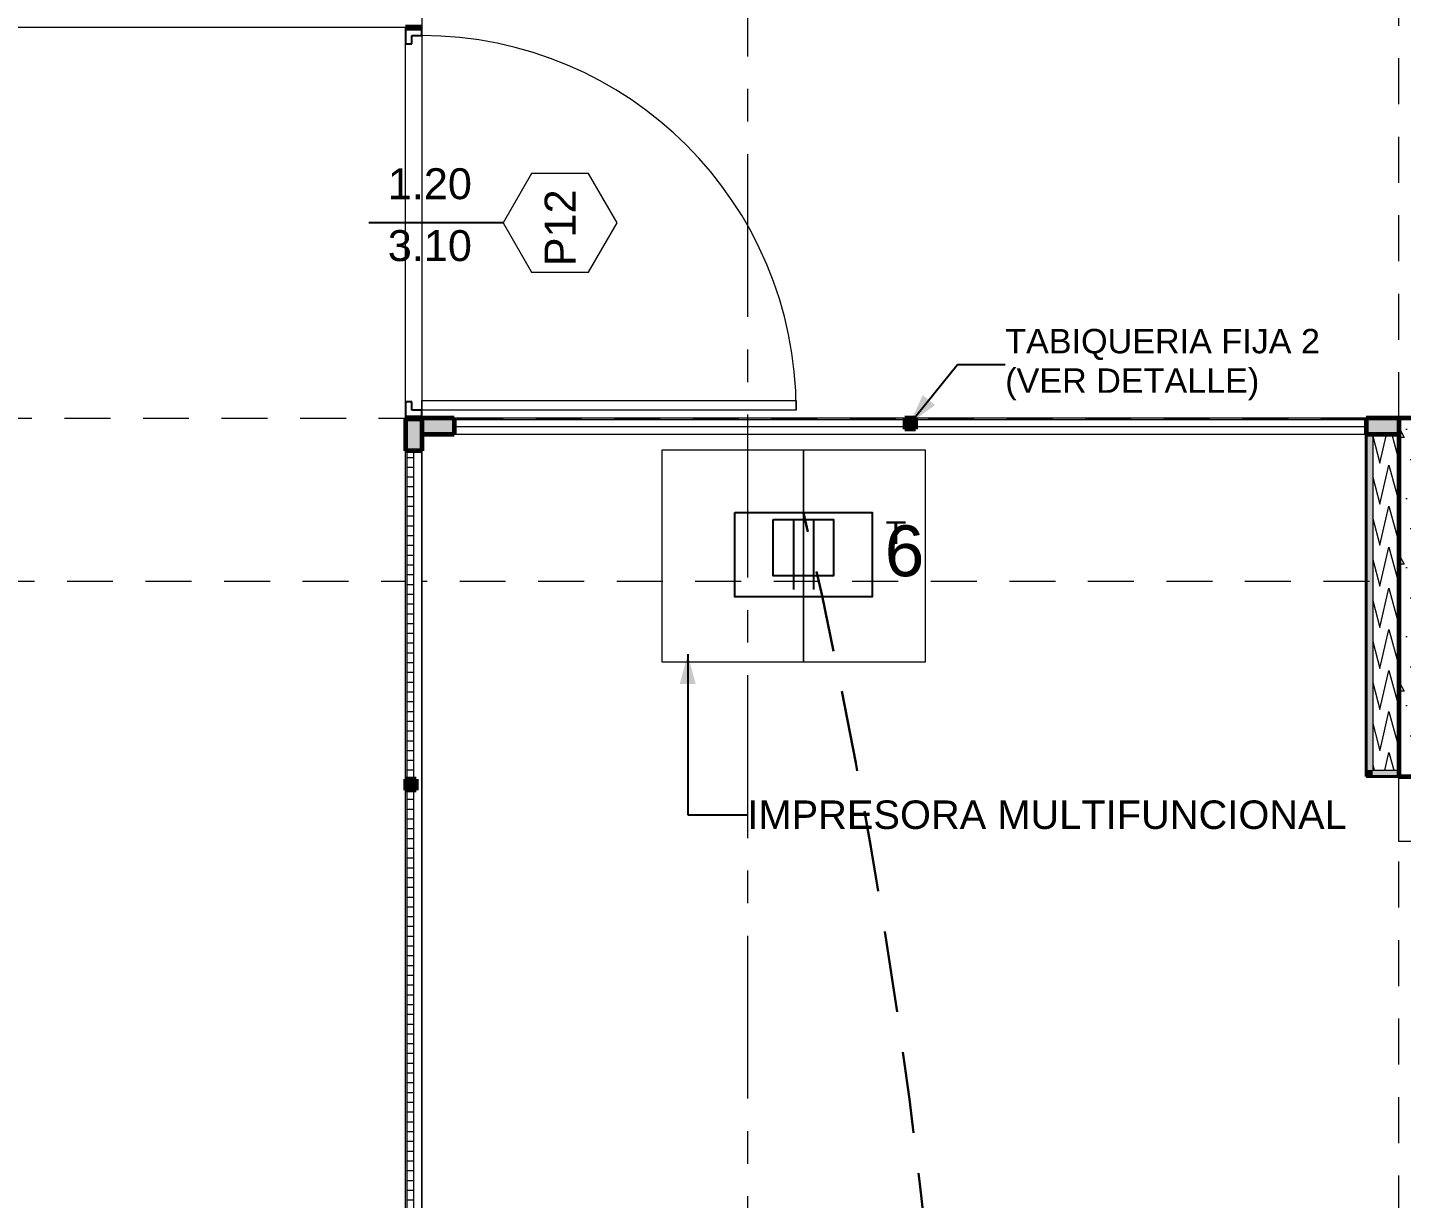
# Model space of a CAD drawing. Header units: inches. Extents: x -19 to 5698, y -728 to 92.
# Drawn here: x 203.86 to 208.078, y 15.004 to 18.6 of the extents above; entities that cross this region are included whole.
import ezdxf

# ---------------------------------------------------------------- set-up
doc = ezdxf.new("R2010")
doc.units = ezdxf.units.IN
doc.header["$MEASUREMENT"] = 0
doc.set_wipeout_variables(frame=1)
for name, pattern in [('HIDDEN', [0.375, 0.25, -0.125]), ('Hidden Line', [0.195611, 0.141111, -0.0545]), ('Punto & Raya', [0.65, 0.5, -0.075, 0, -0.075]), ('Wipeout_Contour', [1, 0, -1])]:
    doc.linetypes.add(name, pattern=pattern)
doc.layers.get('0').update_dxf_attribs({"color": 61})
for name, color, linetype, lineweight in [('00 conduct tomacorr', 120, 'HIDDEN', 30), ('00 IE LUZ EMERGENCIA', 253, 'Continuous', 0), ('T.S.', 61, 'Continuous', 25)]:
    doc.layers.add(name, color=color, linetype=linetype, lineweight=lineweight)
for name, color, linetype in [('02 _ ARQ _ ALB _ Mobiliario', 7, 'Continuous'), ('02 _ ARQ _ ALB _ Muros Interiores', 7, 'Continuous'), ('02 _ ARQ _ ZON _ Espacio.3D', 7, 'Continuous'), ('08 _ STR _ EXT _ 06 Columnas', 7, 'Continuous'), ('08 _ STR _ EXT _ 09 Vigas', 251, 'Continuous'), ('Acabado - Muros', 7, 'Continuous'), ('Estructura - 04 MURO', 7, 'Continuous'), ('Marcador - Secciones', 7, 'Continuous'), ('Notas - Etiquetas', 7, 'Continuous')]:
    doc.layers.add(name, color=color, linetype=linetype)
doc.styles.add('Annotative', font='arial.ttf')
doc.styles.add('Estilo_Generado_4', font='swisse.ttf')
doc.dimstyles.new('Estilo_Generado__8', dxfattribs={"dimtxt": 0.18, "dimasz": 0.0912, "dimexe": 0.18, "dimexo": 0.0625, "dimgap": 0, "dimtad": 0, "dimtih": 1, "dimtoh": 1, "dimdec": 4, "dimzin": 0, "dimdsep": 46, "dimcen": 0.09, "dimadec": 0, "dimazin": 0, "dimtfac": 1, "dimtdec": 4, "dimtmove": 0, "dimatfit": 3, "dimldrblk": 'ARROWHEAD_5', "dimfxl": 1, "dimtolj": 1, "dimtzin": 0, "dimarcsym": 0})
pattern_1 = [(0, (185.000038, 1e-08), (0, 0.03), [])]

# ---------------------------------------------------------------- blocks, each defined once
blk = doc.blocks.new('*X153', base_point=(1608.118, 0))
at = {"layer": 'Estructura - 04 MURO', "color": 9, "linetype": 'Continuous', "lineweight": 5}
for p, q in [((1631.1249, 16.3998), (1631.1302, 16.38)), ((1631.1302, 16.38), (1631.1348, 16.3998)), ((1631.1568, 16.3686), (1631.158, 16.3739)), ((1631.158, 16.3739), (1631.1589, 16.3707)), ((1631.1849, 16.3998), (1631.1855, 16.3974)), ((1631.108, 16.3367), (1631.1116, 16.3234))]:
    blk.add_line(p, q, dxfattribs=at)
blk = doc.blocks.new('*X154', base_point=(1608.118, 0))
at = {"layer": 'Estructura - 04 MURO', "color": 9, "linetype": 'Continuous', "lineweight": 5}
for p, q in [((1631.1589, 16.3707), (1631.1725, 16.3198)), ((1631.1855, 16.3974), (1631.188, 16.3881)), ((1631.1455, 16.3198), (1631.1568, 16.3686)), ((1631.1116, 16.3234), (1631.1125, 16.3198))]:
    blk.add_line(p, q, dxfattribs=at)
blk = doc.blocks.new('*X155', base_point=(1608.118, 0))
at = {"layer": 'Estructura - 04 MURO', "color": 9, "linetype": 'Continuous', "lineweight": 5}
for p, q in [((1631.108, 17.3447), (1631.1302, 17.262)), ((1631.1302, 17.262), (1631.1506, 17.35)), ((1631.1666, 17.35), (1631.188, 17.2701)), ((1631.1302, 17.136), (1631.158, 17.2559)), ((1631.158, 17.2559), (1631.188, 17.1441)), ((1631.108, 17.2187), (1631.1302, 17.136)), ((1631.1302, 17.01), (1631.158, 17.1299)), ((1631.158, 17.1299), (1631.188, 17.0181)), ((1631.108, 17.0927), (1631.1302, 17.01)), ((1631.1302, 16.884), (1631.158, 17.0039)), ((1631.158, 17.0039), (1631.188, 16.8921)), ((1631.108, 16.9667), (1631.1302, 16.884)), ((1631.1302, 16.758), (1631.158, 16.8779)), ((1631.158, 16.8779), (1631.188, 16.7661)), ((1631.108, 16.8407), (1631.1302, 16.758)), ((1631.1302, 16.632), (1631.158, 16.7519)), ((1631.158, 16.7519), (1631.188, 16.6401)), ((1631.108, 16.7147), (1631.1302, 16.632)), ((1631.1302, 16.506), (1631.158, 16.6259)), ((1631.158, 16.6259), (1631.188, 16.5141)), ((1631.108, 16.5887), (1631.1302, 16.506)), ((1631.1348, 16.3998), (1631.158, 16.4999)), ((1631.158, 16.4999), (1631.1849, 16.3998)), ((1631.108, 16.4627), (1631.1249, 16.3998))]:
    blk.add_line(p, q, dxfattribs=at)
blk = doc.blocks.new('ARROWHEAD_5')
at = {"linetype": 'Continuous', "lineweight": 0}
blk.add_hatch(color=0, dxfattribs=at).paths.add_polyline_path([(-1, 0.2679), (0, 0), (-1, -0.2679)])
at = {"color": 0, "linetype": 'Continuous', "lineweight": 0}
blk.add_line((0, 0), (-1, 0), dxfattribs=at)
blk = doc.blocks.new('T.S.')
for p, q in [((2755.0914, 1630.1123), (2755.0914, 1629.8975)), ((2755.153, 1630.1123), (2755.153, 1629.8975))]:
    blk.add_line(p, q)
for points in [[(2754.9116, 1630.1338), (2755.3328, 1630.1338), (2755.3328, 1629.8758), (2754.9116, 1629.8758)], [(2755.0298, 1630.1123), (2755.2146, 1630.1123), (2755.2146, 1629.9403), (2755.0298, 1629.9403)]]:
    blk.add_lwpolyline(points, close=True)
at = {"color": 3, "insert": (2755.3768, 1630.1075), "char_height": 0.07, "attachment_point": 1}
blk.add_mtext_dynamic_manual_height_columns('{\\fVerdana|b0|i0|c0|p34;\\C1;T}', width=0.044429, gutter_width=12.5, heights=[0], dxfattribs=at)

msp = doc.modelspace()

# ---------------------------------------------------------------- hatches: boundary and pattern name
at = {"layer": '08 _ STR _ EXT _ 06 Columnas', "linetype": 'Continuous', "lineweight": 9}
h = msp.add_hatch(dxfattribs=at)
h.set_pattern_fill('HORMIGÓN_EN_MASA_0002', style=0, pattern_type=2)
h.set_pattern_definition([(0, (185.00004, 1e-08), (0, 0.3897114), [0.024375, -0.200625]), (0, (185.11254, 0.19486), (0, 0.3897114), [0.024375, -0.200625]), (60, (185.00004, 1e-08), (-0.3375, 0.1948557), [0.024375, -0.200625]), (60, (185.22504, 1e-08), (-0.3375, 0.1948557), [0.024375, -0.200625]), (120, (185.0244, 1e-08), (0.3375, 0.1948557), [0.024375, -0.200625]), (120, (185.2494, 1e-08), (0.3375, 0.1948557), [0.024375, -0.200625]), (0, (185.00004, 0.0375), (0, 0.075), [0, -0.075, 0, -0.1125]), (45, (185.03754, 0.0375), (-0.053033, 0.053033), [0, -0.05625, 0, -0.09375])])
h.paths.add_polyline_path([(209.17, 17.4), (208.07, 17.4), (208.07, 16.2998), (208.57, 16.2999), (208.57, 16.9), (209.17, 16.9001)])
at = {"layer": 'Estructura - 04 MURO', "linetype": 'Continuous', "lineweight": 9}
for points in [[(207.97, 16.3198), (207.97, 16.2998), (207.99, 16.3198)], [(207.99, 16.3198), (207.97, 16.2998), (207.99, 16.2998)], [(207.99, 16.2998), (208.07, 16.2998), (208.07, 16.3198), (207.99, 16.3198)]]:
    msp.add_hatch(color=250, dxfattribs=at).paths.add_polyline_path(points)

# ---------------------------------------------------------------- linework, layer by layer
at = {"layer": '00 conduct tomacorr'}
msp.add_arc((187.71, 12.8339), 19.0191, 0.38553, 12.99344, dxfattribs=at)
at = {"layer": '02 _ ARQ _ ALB _ Mobiliario', "color": 175, "linetype": 'Continuous', "lineweight": 13, "flags": 128}
for points in [[(206.2421, 17.3021), (205.8071, 17.3021), (205.8071, 16.6521), (206.2421, 16.6521)], [(206.2421, 17.3021), (206.2421, 16.6521), (206.6171, 16.6521), (206.6171, 17.3021)]]:
    msp.add_lwpolyline(points, close=True, dxfattribs=at)
at = {"layer": '02 _ ARQ _ ALB _ Muros Interiores', "color": 7, "linetype": 'Continuous', "lineweight": 80}
for p, q in [((205.02, 18.6), (205.07, 18.6)), ((205.02, 18.6), (205.07, 18.6)), ((205.02, 18.6), (205.07, 18.6)), ((205.02, 17.4), (205.07, 17.4)), ((205.02, 17.4), (205.07, 17.4)), ((205.02, 17.4), (205.07, 17.4))]:
    msp.add_line(p, q, dxfattribs=at)
at = {"layer": '02 _ ARQ _ ALB _ Muros Interiores', "color": 165, "linetype": 'Continuous', "lineweight": 25}
for p, q in [((205.07, 18.6), (205.02, 18.6)), ((205.02, 18.6), (205.02, 18.55)), ((205.04, 18.55), (205.04, 18.575)), ((205.04, 18.575), (205.07, 18.575)), ((205.07, 18.575), (205.07, 18.6)), ((205.02, 18.55), (205.04, 18.55)), ((205.04, 17.45), (205.02, 17.45)), ((205.02, 17.45), (205.02, 17.4)), ((205.04, 17.425), (205.04, 17.45)), ((205.07, 17.425), (205.04, 17.425)), ((205.07, 17.4), (205.07, 17.425)), ((205.02, 17.4), (205.07, 17.4))]:
    msp.add_line(p, q, dxfattribs=at)
at = {"layer": '02 _ ARQ _ ALB _ Muros Interiores', "color": 152, "linetype": 'Continuous', "lineweight": 25}
msp.add_line((205.32, 18), (204.9075, 18), dxfattribs=at)
at = {"layer": '02 _ ARQ _ ALB _ Muros Interiores', "color": 165, "linetype": 'Continuous', "lineweight": 15}
for p, q in [((205.07, 17.425), (205.07, 17.455)), ((205.07, 17.455), (206.22, 17.455)), ((206.22, 17.425), (205.07, 17.425)), ((206.22, 17.455), (206.22, 17.425))]:
    msp.add_line(p, q, dxfattribs=at)
at = {"layer": '02 _ ARQ _ ALB _ Muros Interiores', "color": 251, "linetype": 'Continuous', "lineweight": 13, "flags": 128}
msp.add_lwpolyline([(205.67, 18), (205.5825, 18.1516), (205.4075, 18.1516), (205.32, 18), (205.4075, 17.8484), (205.5825, 17.8484)], close=True, dxfattribs=at)
at = {"layer": '02 _ ARQ _ ALB _ Muros Interiores', "color": 165, "linetype": 'Continuous', "lineweight": 15}
msp.add_arc((205.07, 17.425), 1.15, 0, 90, dxfattribs=at)
at = {"layer": '02 _ ARQ _ ZON _ Espacio.3D', "color": 254, "linetype": 'Continuous', "lineweight": 0, "flags": 128}
msp.add_lwpolyline([(231.67, 29.7), (208.07, 29.7), (205.07, 29.7), (205.07, 17.4), (229.57, 17.4)], dxfattribs=at)
for points in [[(205.0199, 6.5), (205.02, 18.6001), (193.32, 18.6001), (193.32, 6.5)], [(208.57, 16.1), (208.07, 16.1), (208.07, 17.35), (205.07, 17.35), (205.07, 6.45), (207.5228, 6.4503), (207.5228, 7.7), (207.7528, 7.7), (208.07, 7.7), (208.07, 8.1), (208.57, 8.1), (208.57, 7.2), (207.6661, 7.2), (207.6661, 6.45), (212.1198, 6.45), (212.1198, 7.7005), (212.1198, 17.3498), (208.97, 17.3498), (208.97, 16.9001), (208.57, 16.9)]]:
    msp.add_lwpolyline(points, close=True, dxfattribs=at)
at = {"layer": '08 _ STR _ EXT _ 06 Columnas', "color": 7, "linetype": 'Continuous', "lineweight": 60, "flags": 128}
msp.add_lwpolyline([(209.17, 17.4), (208.07, 17.4), (208.07, 16.2998), (208.57, 16.2999), (208.57, 16.9), (209.17, 16.9001)], close=True, dxfattribs=at)
at = {"layer": '08 _ STR _ EXT _ 09 Vigas', "color": 251, "linetype": 'Hidden Line', "lineweight": 13, "true_color": 0x636466}
for p, q in [((208.07, 17.4), (208.07, 29.7)), ((201.57, 16.9), (208.07, 16.9)), ((208.07, 7.7), (208.07, 16.9))]:
    msp.add_line(p, q, dxfattribs=at)
at = {"layer": 'Acabado - Muros', "color": 7, "linetype": 'Continuous', "lineweight": 60}
for p, q in [((205.07, 17.4), (205.02, 17.4)), ((205.07, 17.4), (205.07, 17.35)), ((208.07, 17.4), (208.07, 17.35))]:
    msp.add_line(p, q, dxfattribs=at)
at = {"layer": 'Estructura - 04 MURO', "color": 143, "linetype": 'Continuous', "lineweight": 5}
for p, q in [((207.99, 16.3998), (207.99, 16.3198)), ((207.99, 16.3998), (207.99, 16.3198)), ((207.99, 16.3198), (208.07, 16.3198))]:
    msp.add_line(p, q, dxfattribs=at)
at = {"layer": 'Estructura - 04 MURO', "color": 7, "linetype": 'Continuous', "lineweight": 40, "flags": 128}
for points in [[(207.97, 16.2998), (207.97, 16.3198)], [(207.97, 16.2998), (208.07, 16.2998)]]:
    msp.add_lwpolyline(points, dxfattribs=at)

# ---------------------------------------------------------------- block references
at = {"layer": 'Estructura - 04 MURO', "color": 7, "lineweight": 80}
for name in ['*X153', '*X154']:
    msp.add_blockref(name, (185, 0), dxfattribs=at)
at = {"layer": 'T.S.'}
msp.add_blockref('T.S.', (-2548.8801, -1613.0236), dxfattribs=at)

# ---------------------------------------------------------------- texts
at = {"layer": '00 IE LUZ EMERGENCIA', "style": 'Annotative'}
msp.add_attdef('6', (206.4918, 16.915, 0), '', height=0.1562, dxfattribs=at)
at = {"layer": '02 _ ARQ _ ALB _ Muros Interiores', "color": 5, "lineweight": 25, "char_height": 0.095, "attachment_point": 7, "style": 'Estilo_Generado_4'}
for s, insert in [('\\A1;{\\pql;\\pt0;\\fSwis721 Ex BT|b0|i0|c0|p34;1.20\\fSwis721 Ex BT|b0|i0|c0|p34;\\A1{\\H.66x;\\S^  ;}\\fSwis721 Ex BT|b0|i0|c0|p34;\\fSwis721 Ex BT|b0|i0|c0|p34;}', (204.966, 18.045)), ('\\A1;{\\pql;\\pt0;\\fSwis721 Ex BT|b0|i0|c0|p34;3.10\\fSwis721 Ex BT|b0|i0|c0|p34;\\A1{\\H.66x;\\S^  ;}\\fSwis721 Ex BT|b0|i0|c0|p34;\\fSwis721 Ex BT|b0|i0|c0|p34;}', (204.966, 17.855))]:
    msp.add_mtext(s, dxfattribs=dict(at, insert=insert))
at = {"layer": '02 _ ARQ _ ALB _ Muros Interiores', "color": 5, "lineweight": 25, "insert": (205.5425, 17.8667), "char_height": 0.095, "attachment_point": 7, "rotation": 90, "style": 'Estilo_Generado_4'}
msp.add_mtext('\\A1;{\\pql;\\pt0;\\fSwis721 Ex BT|b0|i0|c0|p34;P12\\fSwis721 Ex BT|b0|i0|c0|p34;\\fSwis721 Ex BT|b0|i0|c0|p34;\\fSwis721 Ex BT|b0|i0|c0|p34;}', dxfattribs=at)
at = {"layer": 'Notas - Etiquetas', "color": 171, "linetype": 'Continuous', "lineweight": 13, "insert": (206.8617, 17.565), "char_height": 0.075, "width": 1.028212, "attachment_point": 4, "rotation": 359.9998, "line_spacing_factor": 0.969465, "style": 'Estilo_Generado_4'}
msp.add_mtext('\\A1;{\\pql;\\fSwis721 Ex BT|b0|i0|c0|p34;TABIQUERIA FIJA 2 (VER DETALLE)\\fSwis721 Ex BT|b0|i0|c0|p34; }', dxfattribs=at)
at = {"layer": 'Notas - Etiquetas', "color": 5, "linetype": 'Continuous', "lineweight": 35, "insert": (206.07, 16.1821), "char_height": 0.0875, "attachment_point": 4, "style": 'Estilo_Generado_4'}
msp.add_mtext('\\A1;{\\pql;\\fSwis721 Ex BT|b0|i0|c0|p34;IMPRESORA MULTIFUNCIONAL}', dxfattribs=at)

# ---------------------------------------------------------------- leaders
at = {"layer": 'Notas - Etiquetas', "color": 144, "linetype": 'Continuous', "lineweight": 13, "annotation_type": 0, "has_hookline": 1, "hookline_direction": 0, "text_width": 2.0495}
msp.add_leader([(205.8868, 16.6753), (205.8868, 16.1821), (206.07, 16.1821)], dimstyle='Estilo_Generado__8', dxfattribs=at)

# ---------------------------------------------------------------- next in the draw order: wipeouts: each hides what was drawn before it
at = {"color": 254, "linetype": 'Wipeout_Contour', "lineweight": 0, "ltscale": 9782.489818}
msp.add_wipeout([(206.57, 17.367), (206.57, 17.35), (207.97, 17.35), (207.97, 17.4), (206.5865, 17.4), (206.5865, 17.367)], dxfattribs=at).dxf.layer = 'Acabado - Muros'
at = {"color": 254, "linetype": 'Wipeout_Contour', "lineweight": 0, "ltscale": 9769.132087}
msp.add_wipeout([(205.02, 16.2584), (205.02, 14.1249), (205.07, 14.1249), (205.07, 16.2749), (205.053, 16.2749), (205.053, 16.2584)], dxfattribs=at).dxf.layer = 'Acabado - Muros'

# ---------------------------------------------------------------- next in the draw order: hatches: boundary and pattern name
at = {"layer": 'Estructura - 04 MURO', "linetype": 'Continuous', "lineweight": 9}
msp.add_hatch(color=250, dxfattribs=at).paths.add_polyline_path([(207.99, 16.3198), (207.99, 17.35), (207.97, 17.35), (207.97, 16.3198)])

# ---------------------------------------------------------------- next in the draw order: linework, layer by layer
at = {"layer": 'Acabado - Muros', "color": 7, "linetype": 'Continuous', "lineweight": 60}
msp.add_line((208.07, 17.35), (207.97, 17.35), dxfattribs=at)
at = {"layer": 'Estructura - 04 MURO', "color": 143, "linetype": 'Continuous', "lineweight": 5}
msp.add_line((207.99, 17.35), (207.99, 16.3998), dxfattribs=at)
at = {"layer": 'Estructura - 04 MURO', "color": 7, "linetype": 'Continuous', "lineweight": 40, "flags": 128}
for points in [[(207.97, 17.35), (207.99, 17.35)], [(207.97, 17.35), (207.97, 16.3198)]]:
    msp.add_lwpolyline(points, dxfattribs=at)
at = {"layer": 'Estructura - 04 MURO', "color": 143, "linetype": 'Continuous', "lineweight": 5, "flags": 128}
msp.add_lwpolyline([(207.99, 17.35), (208.07, 17.35)], dxfattribs=at)

# ---------------------------------------------------------------- next in the draw order: block references
at = {"layer": 'Estructura - 04 MURO', "color": 7, "lineweight": 80}
msp.add_blockref('*X155', (185, 0), dxfattribs=at)

# ---------------------------------------------------------------- next in the draw order: wipeouts: each hides what was drawn before it
at = {"color": 254, "linetype": 'Wipeout_Contour', "lineweight": 0, "ltscale": 9774.87142}
msp.add_wipeout([(205.17, 17.35), (206.57, 17.35), (206.57, 17.367), (206.5535, 17.367), (206.5535, 17.4), (205.17, 17.4)], dxfattribs=at).dxf.layer = 'Acabado - Muros'
at = {"color": 254, "linetype": 'Wipeout_Contour', "lineweight": 0, "ltscale": 9769.174469}
msp.add_wipeout([(205.07, 17.3), (205.02, 17.3), (205.02, 16.2914), (205.053, 16.2914), (205.053, 16.2749), (205.07, 16.2749)], dxfattribs=at).dxf.layer = 'Acabado - Muros'

# ---------------------------------------------------------------- next in the draw order: linework, layer by layer
at = {"layer": 'Acabado - Muros', "color": 7, "linetype": 'Continuous', "lineweight": 60}
for p, q in [((205.07, 17.4), (205.07, 17.3)), ((205.17, 17.35), (205.07, 17.35))]:
    msp.add_line(p, q, dxfattribs=at)
at = {"layer": 'Acabado - Muros', "color": 251, "linetype": 'Continuous', "lineweight": 13, "flags": 128}
for points in [[(206.5535, 17.4), (205.17, 17.4)], [(207.97, 17.4), (206.5865, 17.4)], [(207.97, 17.35), (206.57, 17.35), (205.17, 17.35)], [(205.02, 16.2914), (205.02, 17.3)], [(205.07, 14.1249), (205.07, 16.2749), (205.07, 17.3)], [(205.02, 14.1249), (205.02, 16.2584)]]:
    msp.add_lwpolyline(points, dxfattribs=at)

# ---------------------------------------------------------------- next in the draw order: wipeouts: each hides what was drawn before it
at = {"color": 254, "linetype": 'Wipeout_Contour', "lineweight": 0, "ltscale": 6516.290486}
msp.add_wipeout([(205.17, 17.395), (205.17, 17.375), (206.5535, 17.375), (206.5535, 17.395)], dxfattribs=at).dxf.layer = 'Acabado - Muros'
at = {"color": 254, "linetype": 'Wipeout_Contour', "lineweight": 0, "ltscale": 6521.956134}
msp.add_wipeout([(206.5865, 17.395), (206.5865, 17.375), (207.97, 17.375), (207.97, 17.395)], dxfattribs=at).dxf.layer = 'Acabado - Muros'
at = {"color": 254, "linetype": 'Wipeout_Contour', "lineweight": 0, "ltscale": 6512.959263}
msp.add_wipeout([(205.025, 17.3), (205.025, 16.2914), (205.045, 16.2914), (205.045, 17.3)], dxfattribs=at).dxf.layer = 'Acabado - Muros'
at = {"color": 254, "linetype": 'Wipeout_Contour', "lineweight": 0, "ltscale": 6512.897319}
msp.add_wipeout([(205.025, 16.2584), (205.025, 14.1249), (205.045, 14.1249), (205.045, 16.2584)], dxfattribs=at).dxf.layer = 'Acabado - Muros'

# ---------------------------------------------------------------- next in the draw order: hatches: boundary and pattern name
at = {"layer": 'Acabado - Muros', "linetype": 'Continuous', "lineweight": 0}
for points in [[(205.02, 17.3), (205.07, 17.3), (205.07, 17.4), (205.02, 17.4)], [(205.17, 17.4), (205.07, 17.4), (205.07, 17.35), (205.17, 17.35)], [(206.5535, 17.367), (206.5865, 17.367), (206.5865, 17.4), (206.5535, 17.4)], [(207.97, 17.4), (207.97, 17.35), (208.07, 17.35), (208.07, 17.4)], [(205.053, 16.2914), (205.02, 16.2914), (205.02, 16.2584), (205.053, 16.2584)]]:
    msp.add_hatch(color=254, dxfattribs=at).paths.add_polyline_path(points)
h = msp.add_hatch(dxfattribs=at)
h.set_pattern_fill('CONTRACHAPADO_0002', color=254, style=0, pattern_type=2)
h.set_pattern_definition(pattern_1)
h.paths.add_polyline_path([(205.025, 17.3), (205.025, 16.2914), (205.045, 16.2914), (205.045, 17.3)])
h = msp.add_hatch(dxfattribs=at)
h.set_pattern_fill('CONTRACHAPADO_0002', color=254, style=0, pattern_type=2)
h.set_pattern_definition(pattern_1)
h.paths.add_polyline_path([(205.025, 16.2584), (205.025, 14.1249), (205.045, 14.1249), (205.045, 16.2584)])

# ---------------------------------------------------------------- next in the draw order: linework, layer by layer
at = {"layer": '00 conduct tomacorr'}
msp.add_arc((190.7661, -81.8041), 103.0428, 74.311515, 82.657289, dxfattribs=at)
at = {"layer": '08 _ STR _ EXT _ 09 Vigas', "color": 251, "linetype": 'Hidden Line', "lineweight": 13, "true_color": 0x636466}
msp.add_line((194.57, 17.4), (215.07, 17.4), dxfattribs=at)
at = {"layer": 'Acabado - Muros', "color": 7, "linetype": 'Continuous', "lineweight": 60}
for p, q in [((205.02, 17.4), (205.02, 17.3)), ((205.17, 17.4), (205.07, 17.4)), ((205.17, 17.4), (205.17, 17.35)), ((206.5535, 17.4), (206.5535, 17.367)), ((206.5865, 17.4), (206.5535, 17.4)), ((206.5865, 17.4), (206.5865, 17.367)), ((207.97, 17.4), (207.97, 17.35)), ((208.07, 17.4), (207.97, 17.4)), ((206.5865, 17.367), (206.5535, 17.367)), ((205.07, 17.3), (205.02, 17.3)), ((205.02, 16.2914), (205.02, 16.2584)), ((205.053, 16.2914), (205.02, 16.2914)), ((205.053, 16.2914), (205.053, 16.2584)), ((205.053, 16.2584), (205.02, 16.2584))]:
    msp.add_line(p, q, dxfattribs=at)
at = {"layer": 'Acabado - Muros', "color": 7, "linetype": 'Continuous', "lineweight": 13, "flags": 128}
for points in [[(205.17, 17.395), (205.17, 17.375), (206.5535, 17.375), (206.5535, 17.395)], [(206.5865, 17.395), (206.5865, 17.375), (207.97, 17.375), (207.97, 17.395)], [(205.025, 17.3), (205.045, 17.3), (205.045, 16.2914), (205.025, 16.2914)], [(205.025, 16.2584), (205.045, 16.2584), (205.045, 14.1249), (205.025, 14.1249)]]:
    msp.add_lwpolyline(points, close=True, dxfattribs=at)
at = {"layer": 'Marcador - Secciones', "color": 251, "linetype": 'Punto & Raya', "lineweight": 13, "true_color": 0x636466}
msp.add_line((206.07, 46.2111), (206.07, 0.8878), dxfattribs=at)

# ---------------------------------------------------------------- next in the draw order: leaders
at = {"layer": 'Notas - Etiquetas', "color": 144, "linetype": 'Continuous', "lineweight": 13, "annotation_type": 0, "has_hookline": 1, "hookline_direction": 0, "text_width": 0.965, "horizontal_direction": (1, -3e-06, 0)}
msp.add_leader([(206.57, 17.385), (206.7151, 17.565), (206.8617, 17.565)], dimstyle='Estilo_Generado__8', dxfattribs=at)

doc.saveas('drawing.dxf')
